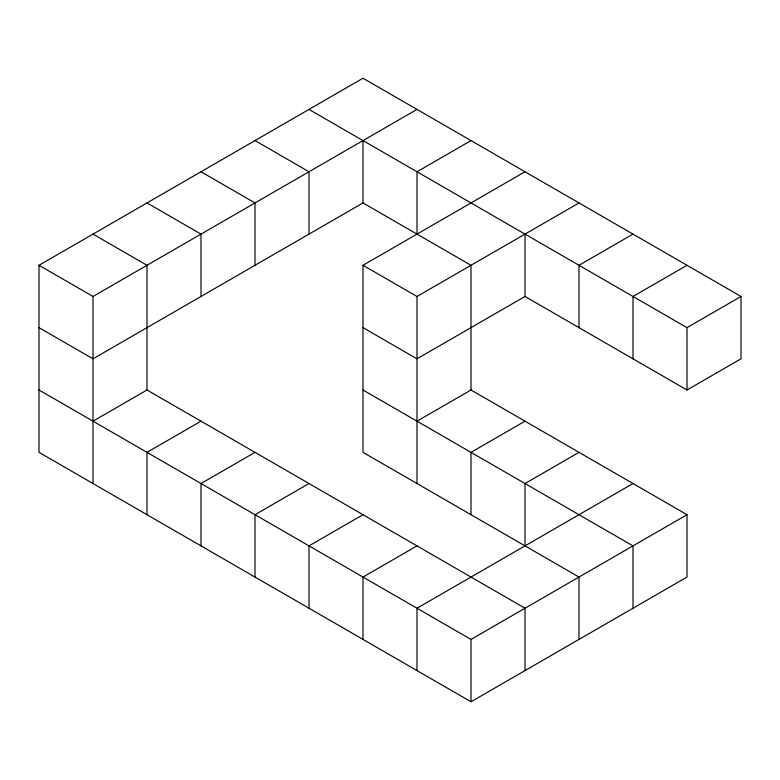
<?xml version="1.0" encoding="UTF-8"?>
<svg xmlns="http://www.w3.org/2000/svg" width="780" height="780" viewBox="0 0 780 780"><rect width="100%" height="100%" fill="white"/><g stroke="black" fill="none" stroke-linecap="round" stroke-linejoin="round"><path stroke-width="1.17" d="M416.998 421.18L471.003 390L687.005 514.702L687.005 577.063L471.003 701.766L39 452.351L39 265.288L363.002 78.234L741 296.468L741 358.819L687.005 390L524.999 296.468L416.998 358.819L363.002 327.649M39 265.288L92.995 296.468L416.998 109.405M471.003 390L471.003 265.288L363.002 202.936L92.995 358.819L39 327.649M471.003 140.585L416.998 171.766L416.998 234.117M92.995 421.18L147.001 390L524.999 608.234L524.999 670.595M579.004 639.415L579.004 577.063L363.002 452.351L363.002 265.288L524.999 171.766M200.996 421.18L147.001 452.351L147.001 514.712M363.002 265.288L416.998 296.468L579.004 202.936M255.002 452.351L200.996 483.532L200.996 545.883M632.999 234.117L579.004 265.288L579.004 327.649M308.997 483.532L255.002 514.702L255.002 577.063M687.005 265.288L632.999 296.468L632.999 358.819M363.002 514.702L308.997 545.883L308.997 608.234M524.999 421.18L471.003 452.351L471.003 514.712M308.997 109.405L687.005 327.649L741 296.468M416.998 545.883L363.002 577.063L363.002 639.415M579.004 452.351L524.999 483.532L524.999 545.883M632.999 483.532L416.998 608.234L416.998 670.595M39 390L471.003 639.415L687.005 514.702M255.002 140.585L308.997 171.766L308.997 234.117M200.996 171.766L255.002 202.936L255.002 265.298M147.001 202.936L200.996 234.117L200.996 296.468M92.995 234.117L147.001 265.288L147.001 390M363.002 390L632.999 545.883L632.999 608.234M687.005 327.649L687.005 390M524.999 234.117L524.999 296.468M471.003 639.415L471.003 701.766M416.998 296.468L416.998 483.532M363.002 140.585L363.002 202.936M92.995 296.468L92.995 483.532"/></g></svg>
